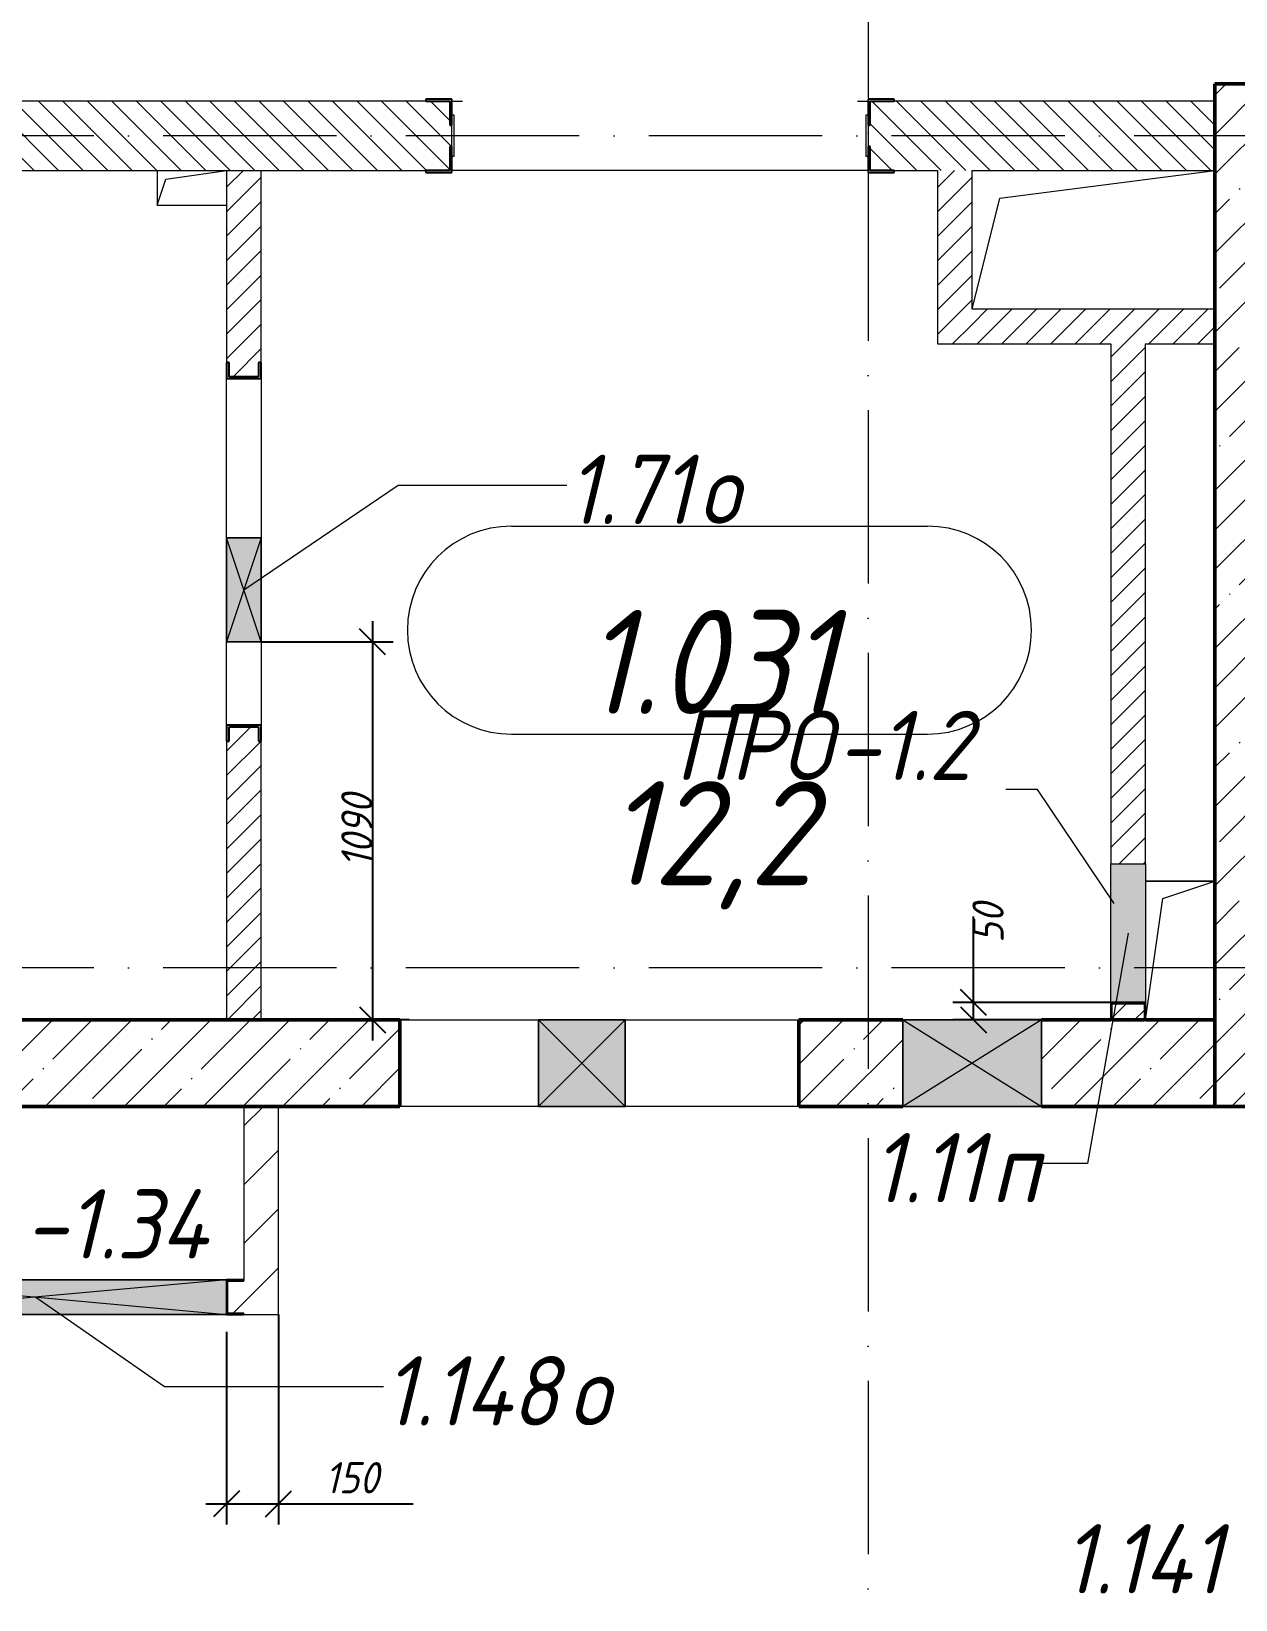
# Model space of a CAD drawing. Header units: millimetres. Extents: x -12989 to 629078, y -109036 to 555275.
# Drawn here: x 565100 to 568573, y 331650 to 336174 of the extents above; entities that cross this region are included whole.
import ezdxf

# ---------------------------------------------------------------- set-up
doc = ezdxf.new("R2010")
doc.units = ezdxf.units.MM
doc.linetypes.add('50_200_ШТРИХ_1Т_ш5_п1_п1_', pattern=[700, 500, -100, 0, -100])
for name, color, linetype, lineweight in [('A-____-____-DIMS', 7, 'Continuous', 9), ('A-DETL-GENF-OTLN', 7, 'Continuous', 9), ('A-FLOR-____-OTLN', 7, 'Continuous', 9), ('A-GENM-____-IDEN', 7, 'Continuous', 9), ('A-GENM-____-MCUT', 7, 'Continuous', 25), ('A-GENM-____-OTLN', 7, 'Continuous', 9), ('A-GENM-____-OTLN-1', 7, 'Continuous', 25), ('A-GLAZ-____-IDEN', 7, 'Continuous', 9), ('A-GLAZ-____-OTLN', 7, 'Continuous', 9), ('A-WALL-____-MCUT', 7, 'Continuous', 13), ('A-WALL-____-MCUT-2', 7, 'Continuous', 50), ('A-WALL-____-OTLN', 7, 'Continuous', 9), ('A-WALL-____-PATT-1', 7, 'Continuous', 9), ('A-WALL-FNSH-MCUT-1', 7, 'Continuous', 9), ('I-WALL-____-OTLN', 7, 'Continuous', 9), ('S-GRID-____-OTLN-1', 7, '50_200_ШТРИХ_1Т_ш5_п1_п1_', 9)]:
    doc.layers.add(name, color=color, linetype=linetype, lineweight=lineweight)
doc.layers.add('A-AREA-IDEN-1', color=7, linetype='Continuous', lineweight=9, true_color=0xaaaaaa)
doc.layers.add('A-GLAZ-____-OTLN-1', color=7, linetype='Continuous', lineweight=9, true_color=0xc0c0c0)
doc.styles.add('ISOCPEUR_I', font='isocpeui.ttf', dxfattribs={"width": 0.9, "height": 2.5})
doc.styles.add('ISOCPEUR_I_11', font='isocpeui.ttf', dxfattribs={"width": 0.9, "height": 200})
doc.styles.add('ISOCPEUR_I_7', font='isocpeui.ttf', dxfattribs={"width": 0.9, "height": 90})
doc.dimstyles.new('ISO-1_8_0_9К_СРЕДНИЙ_Кладочные_1', dxfattribs={"dimscale": 304.8, "dimtxt": 89.638306, "dimasz": 0.246063, "dimexe": 0.19685, "dimexo": 0, "dimgap": 0, "dimtad": 1, "dimdec": 3, "dimrnd": 0.001, "dimdsep": 46, "dimtxsty": 'ISOCPEUR_I_7', "dimblk1": 'OBLIQUE', "dimblk2": 'OBLIQUE', "dimsah": 1, "dimcen": 0.09, "dimdle": 0.19685, "dimazin": 0, "dimtfac": 1, "dimtdec": 4, "dimtix": 1, "dimtmove": 0, "dimatfit": 3, "dimfxl": 1, "dimtvp": 1, "dimtolj": 1, "dimtzin": 0, "dimarcsym": 2})
doc.dimstyles.new('ISO-1_8_0_9К_СРЕДНИЙ_Кладочные_2', dxfattribs={"dimscale": 304.8, "dimtxt": 89.638306, "dimasz": 0.246063, "dimexe": 0.19685, "dimexo": 0, "dimgap": 0, "dimtad": 1, "dimdec": 3, "dimrnd": 0.001, "dimdsep": 46, "dimtxsty": 'ISOCPEUR_I_7', "dimblk1": 'OBLIQUE', "dimblk2": 'OBLIQUE', "dimsah": 1, "dimcen": 0.09, "dimdle": 0.19685, "dimazin": 0, "dimtfac": 1, "dimtdec": 4, "dimtix": 1, "dimtmove": 1, "dimatfit": 3, "dimfxl": 1, "dimtvp": 1, "dimtolj": 1, "dimtzin": 0, "dimarcsym": 2})
pattern_1 = [(45, (513013.31, 265891.49), (-35.35534, 35.35534), [])]
pattern_2 = [(45, (513013.31, 265891.49), (-84.85281, 84.85281), [])]
pattern_3 = [(45, (513013.31, 265891.49), (-114.04925, 114.04925), []), (45, (513127.36, 265891.49), (-114.04925, 114.04925), [201.612, -40.322, 3.353, -36.97])]

# ---------------------------------------------------------------- blocks, each defined once
blk = doc.blocks.new('154_Стойка_СКБ_Швеллер - СМ-2230_100-28218823-АР1_План отверстий 1 этажа в осях 1-64_Ю-ЯЯ')
at = {"layer": 'A-GENM-____-MCUT'}
for p, q in [((171, 50), (125, 50)), ((125, 50), (125, -50)), ((171, 42.4), (171, 50)), ((129.5, 42.4), (171, 42.4)), ((129.5, -42.4), (129.5, 42.4)), ((171, -42.4), (129.5, -42.4)), ((171, -50), (171, -42.4)), ((125, -50), (171, -50))]:
    blk.add_line(p, q, dxfattribs=at)
blk = doc.blocks.new('154_Стойка_СКБ_Уголок - СМ-2930_200-V174-АР1_План отверстий 1 этажа в осях 1-64_Ю-ЯЯ')
at = {"layer": 'A-GENM-____-MCUT'}
for p, q in [((125, 156), (125, 81)), ((200, 156), (125, 156)), ((131, 81), (131, 150)), ((131, 150), (200, 150)), ((200, 150), (200, 156)), ((125, 81), (131, 81)), ((131, 19), (125, 19)), ((125, 19), (125, -56)), ((131, -50), (131, 19)), ((125, -56), (200, -56)), ((200, -50), (131, -50)), ((200, -56), (200, -50))]:
    blk.add_line(p, q, dxfattribs=at)
blk = doc.blocks.new('Стойка_Влож_Полоса боковая - Полоса-28213942-АР1_План отверстий 1 этажа в осях 1-64_Ю-ЯЯ')
at = {"layer": 'A-GENM-____-OTLN'}
for p, q in [((-5, 60), (0, 60)), ((-5, -60), (-5, 60)), ((0, 31), (0, -31)), ((0, -60), (-5, -60))]:
    blk.add_line(p, q, dxfattribs=at)
blk = doc.blocks.new('AR_Отверстие Ниша - Лючок-32404130-АР1_План отверстий 1 этажа в осях 1-64_Ю-ЯЯ')
at = {"layer": 'A-GLAZ-____-OTLN'}
blk.add_hatch(color=256, dxfattribs=at).paths.add_polyline_path([(200, 50), (-200, 50), (-200, -50), (200, -50), (200, 47)], flags=0)
for p, q in [((-200, 50), (200, 50)), ((200, 50), (200, -50)), ((200, -50), (-200, -50))]:
    blk.add_line(p, q, dxfattribs=at)
blk = doc.blocks.new('154_Фахверк_СКБ_Швеллер - Тип_100_4010_1-28088705-АР1_План отверстий 1 этажа в осях 1-64_Ю-ЯЯ')
at = {"layer": 'A-GENM-____-MCUT'}
for p, q in [((175, 50), (125, 50)), ((125, 50), (125, -50)), ((128, 47), (175, 47)), ((128, -47), (128, 47)), ((175, 47), (175, 50)), ((125, -50), (175, -50)), ((175, -47), (128, -47)), ((175, -50), (175, -47))]:
    blk.add_line(p, q, dxfattribs=at)
blk = doc.blocks.new('AR_Отверстие прямоугольное _в плите_ - AR_Отверстие прямоугольное _в плите_-V194-АР1_План отверстий 1 этажа в осях 1-64_Ю-ЯЯ')
at = {"layer": 'A-GENM-____-OTLN'}
for p, q in [((100, 200), (-100, 200)), ((-50, 150), (100, 200)), ((-100, -200), (-50, 150))]:
    blk.add_line(p, q, dxfattribs=at)
blk = doc.blocks.new('AR_Отверстие прямоугольное _в плите_ - AR_Отверстие прямоугольное _в плите_-V229-АР1_План отверстий 1 этажа в осях 1-64_Ю-ЯЯ')
at = {"layer": 'A-GENM-____-OTLN'}
for p, q in [((-100, 50), (-100, -50)), ((-75, 25), (100, 50)), ((-100, -50), (-75, 25)), ((-100, -50), (100, -50))]:
    blk.add_line(p, q, dxfattribs=at)
blk = doc.blocks.new('AR_Отверстие прямоугольное _в стене__БезПР - AR_Отверстие прямоугольное _в стене__БезПР-30578434-АР1_План отверстий 1 этажа в осях 1-64_Ю-ЯЯ')
at = {"layer": 'A-GLAZ-____-OTLN-1'}
blk.add_hatch(color=256, dxfattribs=at).paths.add_polyline_path([(-200, -125), (200, -125), (200, 125), (-200, 125)], flags=0)
at = {"layer": 'A-DETL-GENF-OTLN'}
for p, q in [((-200, -125), (-200, 125)), ((-200, 125), (200, 125)), ((200, 125), (-200, -125)), ((-200, 125), (200, -125)), ((200, 125), (-200, 125)), ((-200, 125), (-200, -125)), ((200, 125), (200, -125)), ((200, -125), (200, 125)), ((200, -125), (-200, -125)), ((-200, -125), (200, -125))]:
    blk.add_line(p, q, dxfattribs=at)
at = {"layer": 'A-GLAZ-____-OTLN'}
blk.add_line((200, 125), (-200, 125), dxfattribs=at)
blk = doc.blocks.new('AR_Отверстие прямоугольное _в стене__БезПР - AR_Отверстие прямоугольное _в стене__БезПР-30578436-АР1_План отверстий 1 этажа в осях 1-64_Ю-ЯЯ')
at = {"layer": 'A-GLAZ-____-OTLN-1'}
blk.add_hatch(color=256, dxfattribs=at).paths.add_polyline_path([(125, -125), (125, 125), (-125, 125), (-125, -125)], flags=0)
at = {"layer": 'A-DETL-GENF-OTLN'}
for p, q in [((-125, -125), (-125, 125)), ((-125, 125), (125, 125)), ((125, 125), (-125, -125)), ((-125, 125), (125, -125)), ((125, 125), (-125, 125)), ((-125, 125), (-125, -125)), ((125, 125), (125, -125)), ((125, -125), (125, 125)), ((125, -125), (-125, -125)), ((-125, -125), (125, -125))]:
    blk.add_line(p, q, dxfattribs=at)
at = {"layer": 'A-GLAZ-____-OTLN'}
blk.add_line((125, 125), (-125, 125), dxfattribs=at)
blk = doc.blocks.new('AR_Отверстие прямоугольное _в плите_ - AR_Отверстие прямоугольное _в плите_-30552525-АР1_План отверстий 1 этажа в осях 1-64_Ю-ЯЯ')
at = {"layer": 'A-GENM-____-OTLN'}
for p, q in [((-270, 120), (350, 200)), ((-350, -200), (-270, 120))]:
    blk.add_line(p, q, dxfattribs=at)
blk = doc.blocks.new('AR_Отверстие прямоугольное _в стене_ - AR_Отверстие прямоугольное _в стене__ОВ-36787720-АР1_План отверстий 1 этажа в осях 1-64_Ю-ЯЯ')
at = {"layer": 'A-GLAZ-____-OTLN'}
blk.add_hatch(color=256, dxfattribs=at).paths.add_polyline_path([(550, -50), (550, 50), (-550, 50), (-550, -50)], flags=0)
at = {"layer": 'A-DETL-GENF-OTLN'}
for p, q in [((-550, -50), (-550, 50)), ((-550, 50), (550, 50)), ((550, 50), (-550, -50)), ((-550, 50), (550, -50)), ((550, 50), (-550, 50)), ((-550, 50), (-550, -50)), ((550, -50), (-550, -50)), ((-550, -50), (550, -50))]:
    blk.add_line(p, q, dxfattribs=at)
blk = doc.blocks.new('AR_Отверстие прямоугольное _в стене__БезПР - AR_Отверстие прямоугольное _в стене__БезПР-36427836-АР1_План отверстий 1 этажа в осях 1-64_Ю-ЯЯ')
at = {"layer": 'A-GLAZ-____-OTLN'}
blk.add_hatch(color=256, dxfattribs=at).paths.add_polyline_path([(150, 50), (-150, 50), (-150, -50), (150, -50)], flags=0)
at = {"layer": 'A-DETL-GENF-OTLN'}
for p, q in [((-150, -50), (-150, 50)), ((-150, 50), (150, 50)), ((150, 50), (-150, -50)), ((-150, 50), (150, -50)), ((150, 50), (-150, 50)), ((-150, 50), (-150, -50)), ((150, 50), (150, -50)), ((150, -50), (150, 50)), ((150, -50), (-150, -50)), ((-150, -50), (150, -50))]:
    blk.add_line(p, q, dxfattribs=at)
at = {"layer": 'A-GLAZ-____-OTLN'}
blk.add_line((150, 50), (-150, 50), dxfattribs=at)
blk = doc.blocks.new('154_Фахверк_СКБ_Швеллер - Тип_100_4010_1-36655149-АР1_План отверстий 1 этажа в осях 1-64_Ю-ЯЯ')
at = {"layer": 'A-GENM-____-MCUT'}
for p, q in [((175, 50), (125, 50)), ((125, 50), (125, -50)), ((128, 47), (175, 47)), ((128, -47), (128, 47)), ((175, 47), (175, 50)), ((125, -50), (175, -50)), ((175, -47), (128, -47)), ((175, -50), (175, -47))]:
    blk.add_line(p, q, dxfattribs=at)
blk = doc.blocks.new('_Oblique')
at = {"color": 0, "linetype": 'ByBlock', "lineweight": -2}
blk.add_line((-0.5, -0.5), (0.5, 0.5), dxfattribs=at)
blk = doc.blocks.new('*D5564')
at = {"layer": 'A-____-____-DIMS', "color": 0, "lineweight": -2, "transparency": 16777216}
for p, q in [((567817.6, 333372.5), (567817.6, 333620.7)), ((567817.6, 333322.5), (567817.6, 333432.5)), ((568254.2, 333372.5), (567757.6, 333372.5)), ((568095.5, 333322.5), (567757.6, 333322.5))]:
    blk.add_line(p, q, dxfattribs=at)
at = {"layer": 'Defpoints', "color": 0, "transparency": 16777216}
for p in [(568254.2, 333372.5), (567817.6, 333322.5), (568095.5, 333322.5)]:
    blk.add_point(p, dxfattribs=at)
at = {"layer": 'A-____-____-DIMS', "color": 0, "lineweight": -2, "transparency": 16777216, "xscale": 75, "yscale": 75, "zscale": 75}
for p, rotation in [((567817.6, 333372.5), 90), ((567817.6, 333322.5), 270)]:
    blk.add_blockref('_Oblique', p, dxfattribs=dict(at, rotation=rotation))
at = {"layer": 'A-____-____-DIMS', "color": 0, "transparency": 16777216, "insert": (567814.3, 333544.1), "char_height": 90, "width": 273.052, "attachment_point": 1, "rotation": 90, "line_spacing_factor": 1.149209, "style": 'ISOCPEUR_I_7'}
blk.add_mtext('\\A1;50', dxfattribs=at)
blk = doc.blocks.new('*D5651')
at = {"layer": 'A-____-____-DIMS', "color": 0, "lineweight": -2, "transparency": 16777216}
for p, q in [((566084.1, 334472.5), (566084.1, 333262.5)), ((565763.3, 334412.5), (566144.1, 334412.5)), ((566190.1, 333322.5), (566024.1, 333322.5))]:
    blk.add_line(p, q, dxfattribs=at)
at = {"layer": 'Defpoints', "color": 0, "transparency": 16777216}
for p in [(565763.3, 334412.5), (566084.1, 333322.5), (566190.1, 333322.5)]:
    blk.add_point(p, dxfattribs=at)
at = {"layer": 'A-____-____-DIMS', "color": 0, "lineweight": -2, "transparency": 16777216, "xscale": 75, "yscale": 75, "zscale": 75}
for p, rotation in [((566084.1, 334412.5), 90), ((566084.1, 333322.5), 270)]:
    blk.add_blockref('_Oblique', p, dxfattribs=dict(at, rotation=rotation))
at = {"layer": 'A-____-____-DIMS', "color": 0, "transparency": 16777216, "insert": (566039.1, 333867.5), "char_height": 90, "width": 504.733, "attachment_point": 5, "rotation": 90, "style": 'ISOCPEUR_I_7'}
blk.add_mtext('\\A1;1090', dxfattribs=at)
blk = doc.blocks.new('*D5653')
at = {"layer": 'A-____-____-DIMS', "color": 0, "lineweight": -2, "transparency": 16777216}
for p, q in [((565813.3, 332472.5), (565813.3, 331866.6)), ((565663.3, 332422.5), (565663.3, 331866.6)), ((565603.3, 331926.6), (565813.3, 331926.6)), ((565813.3, 331926.6), (566201.1, 331926.6))]:
    blk.add_line(p, q, dxfattribs=at)
at = {"layer": 'Defpoints', "color": 0, "transparency": 16777216}
for p in [(565813.3, 332472.5), (565663.3, 332422.5), (565813.3, 331926.6)]:
    blk.add_point(p, dxfattribs=at)
at = {"layer": 'A-____-____-DIMS', "color": 0, "lineweight": -2, "transparency": 16777216, "xscale": 75, "yscale": 75, "zscale": 75, "rotation": 180}
blk.add_blockref('_Oblique', (565663.3, 331926.6), dxfattribs=at)
at = {"layer": 'A-____-____-DIMS', "color": 0, "lineweight": -2, "transparency": 16777216, "xscale": 75, "yscale": 75, "zscale": 75}
blk.add_blockref('_Oblique', (565813.3, 331926.6), dxfattribs=at)
at = {"layer": 'A-____-____-DIMS', "color": 0, "transparency": 16777216, "insert": (565946.8, 332046.6), "char_height": 90, "width": 368.207, "attachment_point": 1, "line_spacing_factor": 1.149209, "style": 'ISOCPEUR_I_7'}
blk.add_mtext('\\A1;150', dxfattribs=at)
blk = doc.blocks.new('AAR_СКБ_Марка_помещения_1_5 ммп - Номер _ Площадь-27962135-АИ_План этажа_Стены_1')
at = {"layer": 'A-AREA-IDEN-1'}
for p, q in [((-2.987, 3), (3.013, 3)), ((-2.987, 0), (3.013, 0))]:
    blk.add_line(p, q, dxfattribs=at)
for centre, start, end in [((-2.987, 1.5), 90, 270), ((3.013, 1.5), 270, 90)]:
    blk.add_arc(centre, 1.5, start, end, dxfattribs=at)

msp = doc.modelspace()

# ---------------------------------------------------------------- hatches: boundary and pattern name
at = {"layer": 'A-WALL-____-PATT-1'}
h = msp.add_hatch(dxfattribs=at)
h.set_pattern_fill('FP_13', color=256, style=0, pattern_type=2)
h.set_pattern_definition(pattern_3)
h.paths.add_polyline_path([(568763.3109, 333072.5335), (568763.3109, 336022.5335), (568513.3109, 336022.5335), (568513.3109, 333072.5335), (568674.1732, 333072.5335)], flags=0)
h = msp.add_hatch(dxfattribs=at)
h.set_pattern_fill('FP_6', color=256, style=0, pattern_type=2)
h.set_pattern_definition([(135, (513013.31, 265891.49), (-35.35534, -35.35534), [])])
h.paths.add_polyline_path([(567790.4229, 335772.5335), (568513.3109, 335772.5335), (568513.3109, 335972.5335), (567519.3109, 335972.5335), (567519.3109, 335903.5335), (567513.3109, 335903.5335), (567513.3109, 335841.5335), (567519.3109, 335841.5335), (567519.3109, 335772.5335), (567588.3109, 335772.5335)], flags=0)
h.paths.add_polyline_path([(566238.3109, 335772.5335), (566307.3109, 335772.5335), (566307.3109, 335841.5335), (566313.3109, 335841.5335), (566313.3109, 335903.5335), (566307.3109, 335903.5335), (566307.3109, 335972.5335), (564013.3109, 335972.5335), (564013.3109, 335772.5335), (566022.9222, 335772.5335)], flags=0)
h = msp.add_hatch(dxfattribs=at)
h.set_pattern_fill('FP_5', color=256, style=0, pattern_type=2)
h.set_pattern_definition(pattern_1)
h.paths.add_polyline_path([(565763.3109, 333322.5335), (565763.3109, 334126.5335), (565755.7109, 334126.5335), (565755.7109, 334168.0335), (565670.9109, 334168.0335), (565670.9109, 334126.5335), (565663.3109, 334126.5335), (565663.3109, 333322.5335), (565755.7109, 333322.5335)], flags=0)
h.paths.add_polyline_path([(565755.7109, 335177.0335), (565755.7109, 335218.5335), (565763.3109, 335218.5335), (565763.3109, 335772.5335), (565663.3109, 335772.5335), (565663.3109, 335218.5335), (565670.9109, 335218.5335), (565670.9109, 335177.0335)], flags=0)
h = msp.add_hatch(dxfattribs=at)
h.set_pattern_fill('FP_5', color=256, style=0, pattern_type=2)
h.set_pattern_definition(pattern_1)
h.paths.add_polyline_path([(567713.3109, 335272.5335), (567813.3109, 335272.5335), (567813.3109, 335772.5335), (567713.3109, 335772.5335)], flags=0)
h = msp.add_hatch(dxfattribs=at)
h.set_pattern_fill('FP_5', color=256, style=0, pattern_type=2)
h.set_pattern_definition(pattern_1)
h.paths.add_polyline_path([(568313.3109, 335272.5335), (568513.3109, 335272.5335), (568513.3109, 335372.5335), (567813.3109, 335372.5335), (567813.3109, 335272.5335), (568213.3109, 335272.5335)], flags=0)
h = msp.add_hatch(dxfattribs=at)
h.set_pattern_fill('FP_5', color=256, style=0, pattern_type=2)
h.set_pattern_definition(pattern_1)
h.paths.add_polyline_path([(568310.3109, 333322.5335), (568310.3109, 333369.5335), (568216.3109, 333369.5335), (568216.3109, 333322.5335), (568263.3109, 333322.5335)], flags=0)
h.paths.add_polyline_path([(568313.3109, 333772.5335), (568313.3109, 335272.5335), (568213.3109, 335272.5335), (568213.3109, 333772.5335)], flags=0)
h = msp.add_hatch(dxfattribs=at)
h.set_pattern_fill('FP_13', color=256, style=0, pattern_type=2)
h.set_pattern_definition(pattern_3)
h.paths.add_polyline_path([(568013.3109, 333072.5335), (568513.3109, 333072.5335), (568513.3109, 333322.5335), (568013.3109, 333322.5335), (568013.3109, 333218.3669)], flags=0)
h.paths.add_polyline_path([(566163.3109, 333072.5335), (566163.3109, 333322.5335), (563463.3109, 333322.5335), (563463.3109, 333072.5335), (566022.9222, 333072.5335)], flags=0)
h.paths.add_polyline_path([(567613.3109, 333072.5335), (567613.3109, 333322.5335), (567313.3109, 333322.5335), (567313.3109, 333072.5335)], flags=0)
h = msp.add_hatch(dxfattribs=at)
h.set_pattern_fill('FP_4', color=256, style=0, pattern_type=2)
h.set_pattern_definition(pattern_2)
h.paths.add_polyline_path([(565813.3109, 332572.5335), (565813.3109, 333072.5335), (565713.3109, 333072.5335), (565713.3109, 332572.5335)], flags=0)
h = msp.add_hatch(dxfattribs=at)
h.set_pattern_fill('FP_4', color=256, style=0, pattern_type=2)
h.set_pattern_definition(pattern_2)
h.paths.add_polyline_path([(565813.3109, 332472.5335), (565813.3109, 332572.5335), (565713.3109, 332572.5335), (565713.3109, 332569.5335), (565666.3109, 332569.5335), (565666.3109, 332475.5335), (565713.3109, 332475.5335), (565713.3109, 332472.5335)], flags=0)
h.paths.add_polyline_path([(564263.3109, 332472.5335), (564563.3109, 332472.5335), (564563.3109, 332572.5335), (564263.3109, 332572.5335), (564263.3109, 332555.1422)], flags=0)

# ---------------------------------------------------------------- linework, layer by layer
at = {"layer": 'A-FLOR-____-OTLN'}
msp.add_line((568313.3109, 333722.5335), (568513.3109, 333722.5335), dxfattribs=at)
at = {"layer": 'A-GENM-____-IDEN'}
for p, q in [((568002.4374, 333986.7295), (567910.5834, 333986.7295)), ((568223.3109, 333657.5345), (568002.4374, 333986.7295))]:
    msp.add_line(p, q, dxfattribs=at)
at = {"layer": 'A-GLAZ-____-IDEN'}
for p, q in [((565713.3109, 334562.5335), (566157.7999, 334865.0611)), ((566157.7999, 334865.0611), (566644.8113, 334865.0611)), ((568263.3109, 333572.5335), (568146.5166, 332908.1345)), ((568146.5166, 332908.1345), (568011.7193, 332908.1345)), ((565113.3109, 332522.5335), (565484.1716, 332264.4724)), ((565484.1716, 332264.4724), (566115.4334, 332264.4724))]:
    msp.add_line(p, q, dxfattribs=at)
at = {"layer": 'A-WALL-____-MCUT'}
for p, q in [((566238.3109, 335972.5335), (564013.3109, 335972.5335)), ((568513.3109, 335972.5335), (567588.3109, 335972.5335)), ((564013.3109, 335772.5335), (566238.3109, 335772.5335)), ((567588.3109, 335772.5335), (567713.3109, 335772.5335)), ((567813.3109, 335772.5335), (568513.3109, 335772.5335))]:
    msp.add_line(p, q, dxfattribs=at)
at = {"layer": 'A-WALL-____-MCUT-2'}
for p, q in [((568513.3109, 336022.5335), (568513.3109, 333072.5335)), ((569763.3109, 336022.5335), (568513.3109, 336022.5335)), ((566163.3109, 333322.5335), (563463.3109, 333322.5335)), ((566163.3109, 333072.5335), (566163.3109, 333322.5335)), ((567613.3109, 333322.5335), (567313.3109, 333322.5335)), ((567313.3109, 333322.5335), (567313.3109, 333072.5335)), ((568213.3109, 333322.5335), (568013.3109, 333322.5335)), ((568310.3109, 333322.5335), (568216.3109, 333322.5335)), ((568513.3109, 333322.5335), (568313.3109, 333322.5335)), ((563213.3109, 333072.5335), (566163.3109, 333072.5335)), ((567313.3109, 333072.5335), (567613.3109, 333072.5335)), ((568013.3109, 333072.5335), (576263.3109, 333072.5335))]:
    msp.add_line(p, q, dxfattribs=at)
at = {"layer": 'A-WALL-____-OTLN'}
for p, q in [((566163.3109, 333322.5335), (566562.9164, 333322.5335)), ((566812.9164, 333322.5335), (567313.3109, 333322.5335)), ((566562.9164, 333072.5335), (566163.3109, 333072.5335)), ((567313.3109, 333072.5335), (566812.9164, 333072.5335))]:
    msp.add_line(p, q, dxfattribs=at)
at = {"layer": 'A-WALL-FNSH-MCUT-1'}
for p, q in [((565663.3109, 335772.5335), (565663.3109, 335218.5335)), ((565763.3109, 335218.5335), (565763.3109, 335772.5335)), ((567713.3109, 335772.5335), (567713.3109, 335272.5335)), ((567813.3109, 335372.5335), (567813.3109, 335772.5335)), ((568513.3109, 335372.5335), (567813.3109, 335372.5335)), ((567713.3109, 335272.5335), (568213.3109, 335272.5335)), ((568213.3109, 335272.5335), (568213.3109, 333772.5335)), ((568313.3109, 333772.5335), (568313.3109, 335272.5335)), ((568313.3109, 335272.5335), (568513.3109, 335272.5335)), ((565663.3109, 334126.5335), (565663.3109, 333322.5335)), ((565763.3109, 333322.5335), (565763.3109, 334126.5335)), ((565713.3109, 333072.5335), (565713.3109, 332572.5335)), ((565813.3109, 332472.5335), (565813.3109, 333072.5335)), ((565713.3109, 332472.5335), (565813.3109, 332472.5335))]:
    msp.add_line(p, q, dxfattribs=at)
at = {"layer": 'I-WALL-____-OTLN'}
for p, q in [((566313.3109, 335972.5335), (566343.3109, 335972.5335)), ((567483.3109, 335972.5335), (567513.3109, 335972.5335)), ((567513.3109, 335772.5335), (566313.3109, 335772.5335)), ((565663.3109, 334712.5335), (565663.3109, 335172.5335)), ((565763.3109, 335172.5335), (565763.3109, 334712.5335)), ((565663.3109, 334172.5335), (565663.3109, 334412.5335)), ((565763.3109, 334412.5335), (565763.3109, 334172.5335))]:
    msp.add_line(p, q, dxfattribs=at)
at = {"layer": 'S-GRID-____-OTLN-1'}
for p, q in [((567513.3109, 356784.3429), (567513.3109, 318783.0794)), ((617087.7175, 335872.5335), (562255.3286, 335872.5335)), ((617087.7175, 333472.5335), (508344.5407, 333472.5335))]:
    msp.add_line(p, q, dxfattribs=at)

# ---------------------------------------------------------------- block references
at = {"layer": 'A-AREA-IDEN-1', "xscale": 199.9999999999999, "yscale": 199.9999999999999, "zscale": 199.9999999999999}
msp.add_blockref('AAR_СКБ_Марка_помещения_1_5 ммп - Номер _ Площадь-27962135-АИ_План этажа_Стены_1', (567082.0769, 334146.5284), dxfattribs=at)
at = {"layer": 'A-GENM-____-OTLN', "rotation": 180}
msp.add_blockref('Стойка_Влож_Полоса боковая - Полоса-28213942-АР1_План отверстий 1 этажа в осях 1-64_Ю-ЯЯ', (566313.3109, 335872.5335), dxfattribs=at)
at = {"layer": 'A-GENM-____-OTLN'}
for name, p in [('Стойка_Влож_Полоса боковая - Полоса-28213942-АР1_План отверстий 1 этажа в осях 1-64_Ю-ЯЯ', (567513.3109, 335872.5335)), ('AR_Отверстие прямоугольное _в плите_ - AR_Отверстие прямоугольное _в плите_-V229-АР1_План отверстий 1 этажа в осях 1-64_Ю-ЯЯ', (565563.3109, 335722.5335)), ('AR_Отверстие прямоугольное _в плите_ - AR_Отверстие прямоугольное _в плите_-30552525-АР1_План отверстий 1 этажа в осях 1-64_Ю-ЯЯ', (568163.3109, 335572.5335)), ('AR_Отверстие прямоугольное _в плите_ - AR_Отверстие прямоугольное _в плите_-V194-АР1_План отверстий 1 этажа в осях 1-64_Ю-ЯЯ', (568413.3109, 333522.5335))]:
    msp.add_blockref(name, p, dxfattribs=at)
at = {"layer": 'A-GENM-____-OTLN-1'}
for name, p, rotation in [('154_Стойка_СКБ_Уголок - СМ-2930_200-V174-АР1_План отверстий 1 этажа в осях 1-64_Ю-ЯЯ', (566438.3109, 335922.5335), 180), ('154_Стойка_СКБ_Швеллер - СМ-2230_100-28218823-АР1_План отверстий 1 этажа в осях 1-64_Ю-ЯЯ', (565713.3109, 335047.5335), 89.99999999999982), ('154_Стойка_СКБ_Швеллер - СМ-2230_100-28218823-АР1_План отверстий 1 этажа в осях 1-64_Ю-ЯЯ', (565713.3109, 334297.5335), 269.9999999999998), ('154_Фахверк_СКБ_Швеллер - Тип_100_4010_1-28088705-АР1_План отверстий 1 этажа в осях 1-64_Ю-ЯЯ', (568263.3109, 333497.5335), 270)]:
    msp.add_blockref(name, p, dxfattribs=dict(at, rotation=rotation))
for name, p in [('154_Стойка_СКБ_Уголок - СМ-2930_200-V174-АР1_План отверстий 1 этажа в осях 1-64_Ю-ЯЯ', (567388.3109, 335822.5335)), ('154_Фахверк_СКБ_Швеллер - Тип_100_4010_1-36655149-АР1_План отверстий 1 этажа в осях 1-64_Ю-ЯЯ', (565538.3109, 332522.5335))]:
    msp.add_blockref(name, p, dxfattribs=at)
at = {"layer": 'A-GLAZ-____-OTLN'}
for name, p, rotation in [('AR_Отверстие прямоугольное _в стене__БезПР - AR_Отверстие прямоугольное _в стене__БезПР-36427836-АР1_План отверстий 1 этажа в осях 1-64_Ю-ЯЯ', (565713.3109, 334562.5335), 269.9999999999998), ('AR_Отверстие Ниша - Лючок-32404130-АР1_План отверстий 1 этажа в осях 1-64_Ю-ЯЯ', (568263.3109, 333572.5335), 90)]:
    msp.add_blockref(name, p, dxfattribs=dict(at, rotation=rotation))
for name, p in [('AR_Отверстие прямоугольное _в стене__БезПР - AR_Отверстие прямоугольное _в стене__БезПР-30578436-АР1_План отверстий 1 этажа в осях 1-64_Ю-ЯЯ', (566687.9164, 333197.5335)), ('AR_Отверстие прямоугольное _в стене__БезПР - AR_Отверстие прямоугольное _в стене__БезПР-30578434-АР1_План отверстий 1 этажа в осях 1-64_Ю-ЯЯ', (567813.3109, 333197.5335)), ('AR_Отверстие прямоугольное _в стене_ - AR_Отверстие прямоугольное _в стене__ОВ-36787720-АР1_План отверстий 1 этажа в осях 1-64_Ю-ЯЯ', (565113.3109, 332522.5335))]:
    msp.add_blockref(name, p, dxfattribs=at)

# ---------------------------------------------------------------- texts
at = {"layer": 'A-AREA-IDEN-1', "char_height": 300, "attachment_point": 8, "line_spacing_factor": 1.139951, "style": 'ISOCPEUR_I'}
for s, insert, width in [('\\pxqc,t8.46667,16.93333,25.4,33.86667,42.33333,50.8,59.26667,67.73333,76.2,84.66667,93.13333,101.6,110.06667,118.53333,127,135.46667,143.93333,152.4,160.86667,169.33333,177.8,186.26667,194.73333,203.2,211.66667,220.13333,228.6,237.06667,245.53333,254,262.46667,270.93333;{1.031}', (567056.6479, 334204.8583), 846), ('\\pxqc,t8.46667,16.93333,25.4,33.86667,42.33333,50.8,59.26667,67.73333,76.2,84.66667,93.13333,101.6,110.06667,118.53333,127,135.46667,143.93333,152.4,160.86667,169.33333,177.8,186.26667,194.73333,203.2,211.66667,220.13333,228.6,237.06667,245.53333,254,262.46667,270.93333;{12,2}', (567056.6479, 333640.9103), 702)]:
    msp.add_mtext(s, dxfattribs=dict(at, insert=insert, width=width))
at = {"layer": 'A-GENM-____-IDEN', "char_height": 200, "attachment_point": 1, "style": 'ISOCPEUR_I_11'}
for s, insert, width in [('ПРО', (566957.7268, 334213.8456), 562.784625), ('-1.2', (567422.0705, 334213.8456), 505.063125), ('-1.34', (565079.5866, 332833.7506), 692.658)]:
    msp.add_mtext(s, dxfattribs=dict(at, insert=insert, width=width))
at = {"layer": 'A-GLAZ-____-IDEN', "char_height": 200, "attachment_point": 1, "style": 'ISOCPEUR_I_11'}
for s, insert, width in [('1.71', (566644.8113, 334952.6757), 461.772), ('\\fISOCPEUR|b0|i1|c204|p34|;\\W.9;о', (567025.8113, 334952.6757), 158.734125), ('1.11', (567523.3637, 332995.749), 418.480875), ('\\fISOCPEUR|b0|i1|c204|p34|;\\W.9;п', (567868.6449, 332995.749), 158.734125), ('1.148', (566115.4334, 332352.0869), 649.366875), ('\\fISOCPEUR|b0|i1|c204|p34|;\\W.9;о', (566651.2147, 332352.0869), 158.734125), ('1.141', (568074.5367, 331867.7368), 606.07575)]:
    msp.add_mtext(s, dxfattribs=dict(at, insert=insert, width=width))

# ---------------------------------------------------------------- dimensions: what is measured, and where the dimension line sits
at = {"layer": 'A-____-____-DIMS'}
dim = msp.add_linear_dim(base=(566084.0813, 333322.5335), p1=(565763.3109, 334412.5335), p2=(566190.1473, 333322.5335), angle=90, dimstyle='ISO-1_8_0_9К_СРЕДНИЙ_Кладочные_2', override={"dimpost": '<>', "dimfxl": 1170.593566}, dxfattribs=at)
dim.commit()
dim.dimension.update_dxf_attribs({"geometry": '*D5651', "text_midpoint": (566039.0813, 333867.5335)})
dim = msp.add_linear_dim(base=(567817.6452, 333322.5335), p1=(568254.2448, 333372.5335), p2=(568095.5426, 333322.5335), angle=90, dimstyle='ISO-1_8_0_9К_СРЕДНИЙ_Кладочные_1', override={"dimpost": '<>', "dimfxl": 166.392287}, dxfattribs=at)
dim.commit()
dim.dimension.update_dxf_attribs({"geometry": '*D5564', "text_midpoint": (567874.3145, 333620.6657), "dimtype": 160, "text_rotation": 90})
dim = msp.add_linear_dim(base=(565813.3109, 331926.573), p1=(565663.3109, 332422.5335), p2=(565813.3109, 332472.5335), dimstyle='ISO-1_8_0_9К_СРЕДНИЙ_Кладочные_1', override={"dimpost": '<>', "dimfxl": 158.113883}, dxfattribs=at)
dim.commit()
dim.dimension.update_dxf_attribs({"geometry": '*D5653', "text_midpoint": (566130.9346, 331926.573), "dimtype": 160})

doc.saveas('drawing.dxf')
